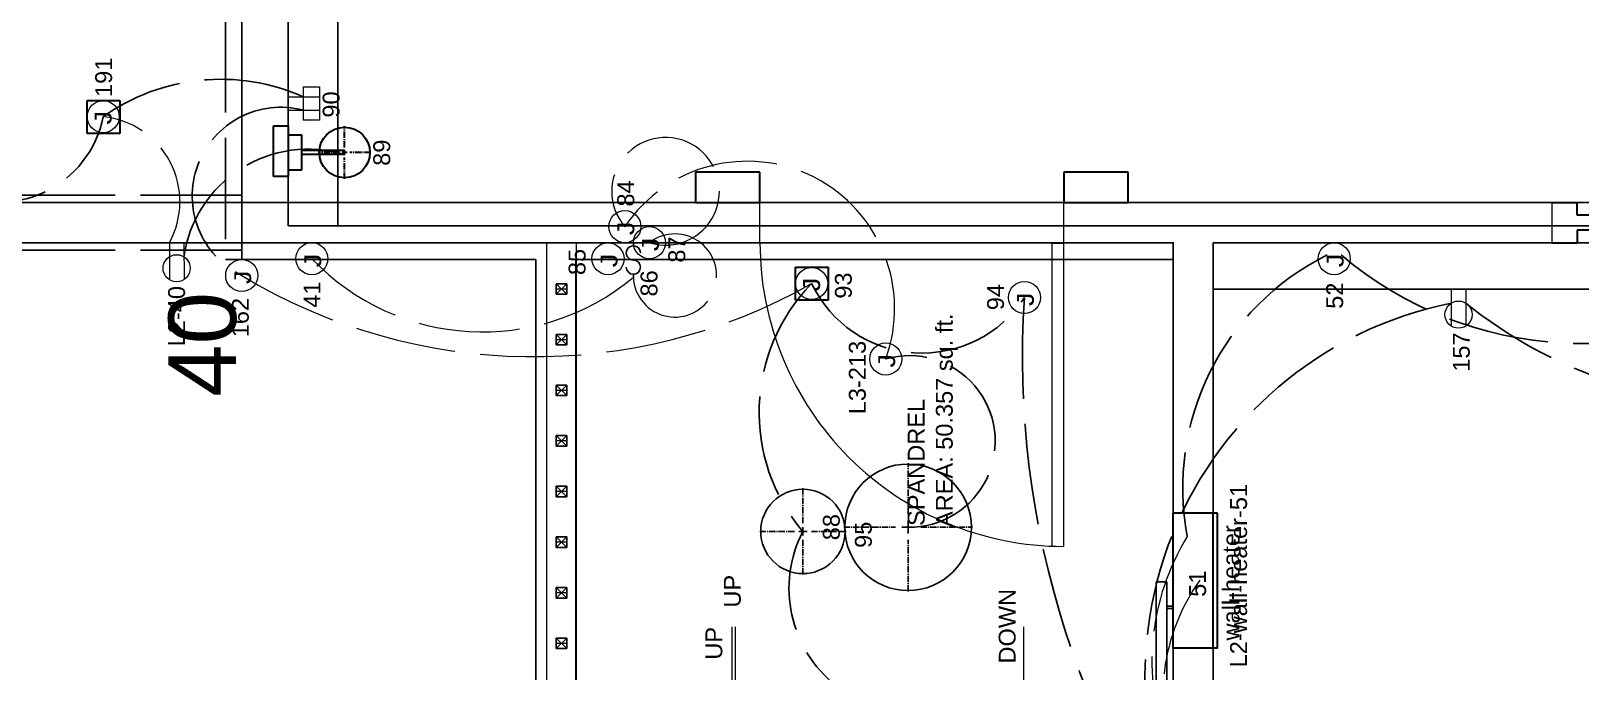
# Model space of a CAD drawing. Header units: inches. Extents: x -601 to 289, y 0 to 495.
# Drawn here: x -362.2 to -178.6, y 305.2 to 381.1 of the extents above; entities that cross this region are included whole.
import ezdxf

# ---------------------------------------------------------------- set-up
doc = ezdxf.new("R2010")
doc.units = ezdxf.units.IN
doc.header["$MEASUREMENT"] = 0
doc.header["$PDMODE"] = 35
doc.linetypes.add('ACAD_ISO02W100', pattern=[15, 12, -3])
doc.linetypes.add('CENTER2', pattern=[1.125, 0.75, -0.125, 0.125, -0.125])
doc.layers.get('0').update_dxf_attribs({"color": 1, "lineweight": 9})
doc.layers.get('Defpoints').update_dxf_attribs({"lineweight": 9})
for name, color, linetype, lineweight in [('A101-Floorplan-1st-floor', 7, 'Continuous', 9), ('A101-Text', 7, 'Continuous', 9), ('A201-Floorplan-2nd-floor', 7, 'Continuous', 9), ('E101-Electrical-1st-floor', 7, 'Continuous', 9), ('E201-Electrical-2nd-floor', 7, 'Continuous', 9)]:
    doc.layers.add(name, color=color, linetype=linetype, lineweight=lineweight)
doc.styles.add('Reg', font='Courier New.ttf', dxfattribs={"height": 1})
doc.styles.get("Standard").update_dxf_attribs({"font": 'Arial.ttf', "height": 2})
doc.dimstyles.get("Standard").update_dxf_attribs({"dimtxt": 0.18, "dimasz": 0.1175, "dimexe": 0.18, "dimexo": 0.0625, "dimgap": 0.09, "dimtad": 0, "dimtoh": 1, "dimdec": 3, "dimzin": 0, "dimdsep": 46, "dimlunit": 4, "dimtxsty": 'Standard', "dimblk": 'ARCHTICK', "dimblk1": 'ARCHTICK', "dimblk2": 'ARCHTICK', "dimcen": 0.09, "dimadec": 1, "dimazin": 0, "dimtfac": 1, "dimtdec": 3, "dimtofl": 0, "dimtmove": 0, "dimatfit": 3, "dimfxl": 1, "dimtolj": 1, "dimtzin": 0, "dimarcsym": 0})

# ---------------------------------------------------------------- blocks, each defined once
blk = doc.blocks.new('*U12')
at = {"layer": 'E101-Electrical-1st-floor', "color": 0, "linetype": 'CENTER2', "lineweight": 30, "transparency": 16777216}
for p, q in [((0, 0.6), (0, 3.12)), ((-3.12, 0), (-0.6, 0)), ((0.6, 0), (3.12, 0)), ((0, -3.12), (0, -0.6))]:
    blk.add_line(p, q, dxfattribs=at)
at = {"layer": 'E101-Electrical-1st-floor', "color": 0, "linetype": 'Continuous', "lineweight": 30, "transparency": 16777216}
for p, q in [((-0.3, 0), (0.3, 0)), ((0, -0.3), (0, 0.3))]:
    blk.add_line(p, q, dxfattribs=at)
blk = doc.blocks.new('porch-led')
at = {"layer": 'E101-Electrical-1st-floor', "lineweight": 30}
for p, q in [((-2.85, 0, -84.5), (-2.85, 1.75, -84.5)), ((-2.85, 1.75, -84.5), (3.15, 1.75, -84.5)), ((3.15, 0, -84.5), (-2.85, 0, -84.5)), ((-2.08, 0, -84.5), (-2.08, -1.62, -84.5)), ((2.04, 0, -84.5), (-2.08, 0, -84.5)), ((2.04, -1.62, -84.5), (2.04, 0, -84.5)), ((3.15, 1.75, -84.5), (3.15, 0, -84.5)), ((-2.08, -1.62, -84.5), (2.04, -1.62, -84.5)), ((-0.27, -6.7, -84.5), (-0.27, -1.62, -84.5)), ((0.23, -6.7, -84.5), (0.23, -1.62, -84.5))]:
    blk.add_line(p, q, dxfattribs=at)
blk.add_circle((-0.02, -6.7, -84.5), 3, dxfattribs=at)
at = {"layer": 'E101-Electrical-1st-floor', "linetype": 'CENTER2', "lineweight": 30}
blk.add_blockref('*U12', (-0.02, -6.7, -84.5), dxfattribs=at)
blk = doc.blocks.new('L2-SE-bedroom-window')
at = {"lineweight": 30}
blk.add_line((0, -33.125), (0, -36.125), dxfattribs=at)
at = {"layer": 'A201-Floorplan-2nd-floor'}
for p, q in [((4.75, 0), (0, 0)), ((0, -36.125), (4.75, -36.125))]:
    blk.add_line(p, q, dxfattribs=at)
at = {"layer": 'A201-Floorplan-2nd-floor', "lineweight": 30}
for p, q in [((0, 0), (0, -3)), ((4.75, 0), (4.75, -3)), ((1.5, -3), (0, -3)), ((1.5, -33.125), (1.5, -3)), ((3.25, -3), (4.75, -3)), ((3.25, -33.125), (3.25, -3)), ((1.5, -33.125), (0, -33.125)), ((4.75, -33.125), (3.25, -33.125)), ((4.75, -33.125), (4.75, -36.125))]:
    blk.add_line(p, q, dxfattribs=at)
blk = doc.blocks.new('L2-wall-heater-51')
at = {"layer": 'E201-Electrical-2nd-floor', "lineweight": 30}
for p, q in [((0, -0.5, -12.5), (0, 4.75, -12.5)), ((0, 4.75, -12.5), (16, 4.75, -12.5)), ((16, -0.5, -12.5), (16, 4.75, -12.5)), ((0, 0, -12.5), (16, 0, -12.5)), ((0, -0.5, -12.5), (16, -0.5, -12.5))]:
    blk.add_line(p, q, dxfattribs=at)
blk = doc.blocks.new('brick-facade-right-of-front-door')
at = {"lineweight": 30}
for p, q in [((3.625, 7.625), (0, 7.625)), ((0, 7.625), (0, 0)), ((3.625, 0), (3.625, 7.625)), ((0, 0), (3.625, 0))]:
    blk.add_line(p, q, dxfattribs=at)
blk = doc.blocks.new('brick-facade-left-of-front-door')
at = {"lineweight": 30}
for p, q in [((3.625, 0), (0, 0)), ((0, 0), (0, -7.625)), ((3.625, -7.625), (3.625, 0)), ((0, -7.625), (3.625, -7.625))]:
    blk.add_line(p, q, dxfattribs=at)
blk = doc.blocks.new('L2-duplex-40')
at = {"layer": 'E201-Electrical-2nd-floor'}
for p, q in [((0, 1.73, -15.88), (-4.39, 1.72, -15.88)), ((0, 0, -15.88), (-4.38, -0.01, -15.88))]:
    blk.add_line(p, q, dxfattribs=at)
blk.add_circle((-3.03, 0.87, -15.88), 1.61, dxfattribs=at)
blk = doc.blocks.new('L2-duplex-40-to-porch-led')
at = {"layer": 'E101-Electrical-1st-floor'}
for p, q in [((0, 0), (-4.39, -0.01)), ((0, -1.73), (-4.38, -1.74))]:
    blk.add_line(p, q, dxfattribs=at)
blk.add_circle((-3.03, -0.86), 1.61, dxfattribs=at)
blk = doc.blocks.new('L2-j-box')
at = {"layer": 'E201-Electrical-2nd-floor'}
blk.add_circle((0, 0), 1.9, dxfattribs=at)
at = {"layer": 'E201-Electrical-2nd-floor', "lineweight": 5, "style": 'Reg'}
blk.add_text('J', height=2, dxfattribs=at).set_placement((-1.25, -1.11))
blk = doc.blocks.new('L2-j-box-52')
at = {"layer": 'E201-Electrical-2nd-floor'}
blk.add_circle((-1.9, 0, -27), 1.9, dxfattribs=at)
at = {"layer": 'E201-Electrical-2nd-floor', "lineweight": 5, "style": 'Reg'}
blk.add_text('J', height=2, dxfattribs=at).set_placement((-3.15, -1.11, -27))
blk = doc.blocks.new('L2-j-box-84')
at = {"layer": 'E201-Electrical-2nd-floor'}
blk.add_circle((1.9, 0, -147), 1.9, dxfattribs=at)
at = {"layer": 'E201-Electrical-2nd-floor', "lineweight": 5, "style": 'Reg'}
blk.add_text('J', height=2, dxfattribs=at).set_placement((0.65, -1.11, -147))
blk = doc.blocks.new('L2-j-box-85')
at = {"layer": 'E201-Electrical-2nd-floor'}
blk.add_circle((-1.9, 0, -70.12), 1.9, dxfattribs=at)
at = {"layer": 'E201-Electrical-2nd-floor', "lineweight": 5, "style": 'Reg'}
blk.add_text('J', height=2, dxfattribs=at).set_placement((-3.15, -1.11, -70.12))
blk = doc.blocks.new('L2-motion-switch-86')
at = {"layer": 'E201-Electrical-2nd-floor', "lineweight": -3}
for p, q in [((-3.74, 0, -64.62), (-4.11, 0, -64.62)), ((-0.37, 0, -64.62), (0, 0, -64.62))]:
    blk.add_line(p, q, dxfattribs=at)
for centre, start, end in [((-2.9, 0, -64.62), 90, 360), ((-1.22, 0, -64.62), 90, 180), ((-1.21, 0, -64.62), 270, 90)]:
    blk.add_arc(centre, 0.84, start, end, dxfattribs=at)
blk = doc.blocks.new('L2-j-box-87')
at = {"layer": 'E201-Electrical-2nd-floor'}
blk.add_circle((0, -1.9, -70.25), 1.9, dxfattribs=at)
at = {"layer": 'E201-Electrical-2nd-floor', "lineweight": 5, "style": 'Reg'}
blk.add_text('J', height=2, dxfattribs=at).set_placement((-1.25, -3.01, -70.25))
blk = doc.blocks.new('L2-front-door')
at = {"layer": 'A201-Floorplan-2nd-floor'}
for p, q in [((-36, 0), (0, 0)), ((-35.97, 1.38), (0, 1.38))]:
    blk.add_line(p, q, dxfattribs=at)
at = {"layer": 'A201-Floorplan-2nd-floor', "lineweight": 30}
blk.add_line((0, 1.38), (0, 0), dxfattribs=at)
at = {"layer": 'A201-Floorplan-2nd-floor'}
blk.add_arc((0, 0), 36, 90, 180, dxfattribs=at)
blk = doc.blocks.new('L2-banister-rail')
at = {"layer": 'A201-Floorplan-2nd-floor', "lineweight": -3}
for p, q in [((292.34, -354.55), (291.09, -355.8)), ((292.34, -355.8), (291.09, -354.55)), ((291.09, -354.55), (291.09, -355.8)), ((291.09, -354.55), (292.34, -354.55)), ((291.09, -355.8), (292.34, -355.8)), ((292.34, -354.55), (292.34, -355.8))]:
    blk.add_line(p, q, dxfattribs=at)
at = {"layer": 'A201-Floorplan-2nd-floor', "lineweight": 5}
blk.add_line((291.71, -355.8), (291.71, -354.55), dxfattribs=at)
blk = doc.blocks.new('L2-south-stairway-handrail-to-L1')
at = {"layer": 'A201-Floorplan-2nd-floor', "lineweight": -3}
for p, q in [((-44.12, 1.25), (11.23, 1.25)), ((11.23, 0), (-44.12, 0)), ((-28.71, -0.75), (-28.71, 0)), ((-28.46, -0.75), (-28.46, 0)), ((8.09, 0), (8.09, -0.75)), ((8.34, 0), (8.34, -0.75)), ((11.23, 1.25), (11.23, 0))]:
    blk.add_line(p, q, dxfattribs=at)
blk = doc.blocks.new('L1-south-stairway-handrail')
at = {"layer": 'A101-Floorplan-1st-floor', "lineweight": -3}
for p, q in [((-57.8, 1.25), (11.23, 1.25)), ((11.23, 0), (-57.8, 0)), ((-28.71, -0.75), (-28.71, 0)), ((-28.46, -0.75), (-28.46, 0)), ((8.09, 0), (8.09, -0.75)), ((8.34, 0), (8.34, -0.75)), ((11.23, 1.25), (11.23, 0))]:
    blk.add_line(p, q, dxfattribs=at)
at = {"layer": 'A101-Floorplan-1st-floor', "lineweight": 5}
blk.add_line((-57.8, 1.25), (-57.8, 0), dxfattribs=at)
blk = doc.blocks.new('L1-arrow')
at = {"lineweight": 5}
for p, q in [((188.32, -365.98), (182.32, -359.98)), ((182.32, -365.98), (164.32, -365.98)), ((182.32, -365.98), (188.32, -365.98)), ((188.32, -365.98), (182.32, -371.98))]:
    blk.add_line(p, q, dxfattribs=at)
blk = doc.blocks.new('L1-gfci-protected-duplex-157')
at = {"layer": 'E101-Electrical-1st-floor'}
for p, q in [((0, 1.73, -18), (-4.39, 1.73, -18)), ((0, 0, -18), (-4.38, 0, -18))]:
    blk.add_line(p, q, dxfattribs=at)
blk.add_circle((-3.03, 0.87, -18), 1.61, dxfattribs=at)
blk = doc.blocks.new('L1-j-box-94')
at = {"layer": 'E101-Electrical-1st-floor'}
blk.add_circle((-1.9, 0, -24.5), 1.9, dxfattribs=at)
at = {"layer": 'E101-Electrical-1st-floor', "lineweight": 5, "style": 'Reg'}
blk.add_text('J', height=2, dxfattribs=at).set_placement((-3.15, -1.11, -24.5))
blk = doc.blocks.new('L1-gfci-protected-j-box-162')
at = {"layer": 'E101-Electrical-1st-floor'}
blk.add_circle((0, 0, -48.75), 1.9, dxfattribs=at)
at = {"layer": 'E101-Electrical-1st-floor', "lineweight": 5, "style": 'Reg'}
blk.add_text('J', height=2, dxfattribs=at).set_placement((-1.25, -1.11, -48.75))
blk = doc.blocks.new('L1-ceiling-j-box-191')
at = {"layer": 'E101-Electrical-1st-floor', "lineweight": 30}
for p, q in [((-1.98, -1.95, -84.5), (-1.98, 1.9, -84.5)), ((-1.98, 1.9, -84.5), (0, 1.9, -84.5)), ((0, 1.9, -84.5), (1.93, 1.9, -84.5)), ((1.93, 1.9, -84.5), (1.93, -1.95, -84.5)), ((1.93, -1.95, -84.5), (-1.98, -1.95, -84.5))]:
    blk.add_line(p, q, dxfattribs=at)
at = {"layer": 'E101-Electrical-1st-floor'}
blk.add_circle((0, 0, -84.5), 1.9, dxfattribs=at)
at = {"layer": 'E101-Electrical-1st-floor', "lineweight": 5, "style": 'Reg'}
blk.add_text('J', height=2, dxfattribs=at).set_placement((-1.16, -0.99, -84.5))
blk = doc.blocks.new('L1-front-porch-gfci-duplex-90')
at = {"layer": 'E101-Electrical-1st-floor'}
for p, q in [((0, 0, -25.5), (0, -3.72, -25.5)), ((1.57, 0, -25.5), (1.57, -3.72, -25.5)), ((-1.18, -3.72, -25.5), (-1.18, -1.79, -25.5)), ((2.75, -1.79, -25.5), (-1.18, -1.79, -25.5)), ((2.75, -1.79, -25.5), (2.75, -3.72, -25.5)), ((2.75, -3.72, -25.5), (-1.18, -3.72, -25.5))]:
    blk.add_line(p, q, dxfattribs=at)
blk = doc.blocks.new('L1-spandrel-ceiling-j-box-93')
at = {"layer": 'E101-Electrical-1st-floor', "lineweight": 30}
for p, q in [((-1.98, -1.95, -39.88), (-1.98, 1.9, -39.88)), ((-1.98, 1.9, -39.88), (0, 1.9, -39.88)), ((0, 1.9, -39.88), (1.93, 1.9, -39.88)), ((1.93, 1.9, -39.88), (1.93, -1.95, -39.88)), ((1.93, -1.95, -39.88), (-1.98, -1.95, -39.88))]:
    blk.add_line(p, q, dxfattribs=at)
at = {"layer": 'E101-Electrical-1st-floor'}
blk.add_circle((0, 0, -39.88), 1.9, dxfattribs=at)
at = {"layer": 'E101-Electrical-1st-floor', "lineweight": 5, "style": 'Reg'}
blk.add_text('J', height=2, dxfattribs=at).set_placement((-1.16, -0.99, -39.88))
blk = doc.blocks.new('*U319')
at = {"layer": 'E101-Electrical-1st-floor', "color": 0, "linetype": 'CENTER2', "lineweight": -3, "transparency": 16777216}
for p, q in [((0, 1), (0, 5.12)), ((-5.12, 0), (-1, 0)), ((1, 0), (5.12, 0)), ((0, -5.12), (0, -1))]:
    blk.add_line(p, q, dxfattribs=at)
at = {"layer": 'E101-Electrical-1st-floor', "color": 0, "linetype": 'Continuous', "lineweight": -3, "transparency": 16777216}
for p, q in [((-0.5, 0), (0.5, 0)), ((0, -0.5), (0, 0.5))]:
    blk.add_line(p, q, dxfattribs=at)
blk = doc.blocks.new('L1-spandrel-ceiling-led-95')
at = {"layer": 'E101-Electrical-1st-floor', "lineweight": -3}
blk.add_circle((0, 0, -39.38), 5, dxfattribs=at)
at = {"layer": 'E101-Electrical-1st-floor', "linetype": 'CENTER2', "lineweight": -3}
blk.add_blockref('*U319', (0, 0, -39.38), dxfattribs=at)
blk = doc.blocks.new('L2-51')
at = {"layer": 'E101-Electrical-1st-floor', "lineweight": 30}
for p, q in [((0, 0), (0, 5.25)), ((0, 5.25), (16, 5.25)), ((16, 0), (16, 5.25)), ((0, 0.5), (16, 0.5)), ((0, 0), (16, 0))]:
    blk.add_line(p, q, dxfattribs=at)
blk = doc.blocks.new('*U401')
at = {"layer": 'E201-Electrical-2nd-floor', "color": 0, "linetype": 'CENTER2', "lineweight": -3, "transparency": 16777216}
for p, q in [((0, 1.5), (0, 7.62)), ((-7.62, 0), (-1.5, 0)), ((1.5, 0), (7.62, 0)), ((0, -7.62), (0, -1.5))]:
    blk.add_line(p, q, dxfattribs=at)
at = {"layer": 'E201-Electrical-2nd-floor', "color": 0, "linetype": 'Continuous', "lineweight": -3, "transparency": 16777216}
for p, q in [((-0.75, 0), (0.75, 0)), ((0, -0.75), (0, 0.75))]:
    blk.add_line(p, q, dxfattribs=at)
blk = doc.blocks.new('L2-pendant-light-88')
at = {"layer": 'E201-Electrical-2nd-floor', "lineweight": -3}
blk.add_circle((0, 0, -85.88), 7.5, dxfattribs=at)
at = {"layer": 'E201-Electrical-2nd-floor', "linetype": 'CENTER2', "lineweight": -3, "rotation": 270}
blk.add_blockref('*U401', (0, 0, -85.88), dxfattribs=at)
blk = doc.blocks.new('L3-212')
at = {"layer": 'E201-Electrical-2nd-floor'}
blk.add_circle((0, 0), 1.9, dxfattribs=at)
at = {"layer": 'E201-Electrical-2nd-floor', "lineweight": 5, "style": 'Reg'}
blk.add_text('J', height=2, dxfattribs=at).set_placement((-1.25, -1.11))
blk = doc.blocks.new('_ArchTick')
at = {"color": 0, "linetype": 'ByBlock', "lineweight": 30, "const_width": 0.15}
blk.add_lwpolyline([(-0.5, -0.5), (0.5, 0.5)], dxfattribs=at)
blk = doc.blocks.new('*D456')
at = {"layer": 'A101-Text', "color": 0, "lineweight": -2, "transparency": 16777216}
for p, q in [((-331.71, 463.94), (-325.72, 463.94)), ((-325.9, 463.94), (-325.9, 414.45)), ((-325.9, 358.01), (-325.9, 407.5)), ((-331.71, 358.01), (-325.72, 358.01))]:
    blk.add_line(p, q, dxfattribs=at)
at = {"layer": 'Defpoints', "color": 0, "lineweight": 5, "transparency": 16777216}
for p in [(-331.78, 463.94), (-331.78, 358.01), (-325.9, 358.01)]:
    blk.add_point(p, dxfattribs=at)
at = {"layer": 'A101-Text', "color": 0, "lineweight": -2, "transparency": 16777216, "xscale": 0.1175, "yscale": 0.1175, "zscale": 0.1175}
for p, rotation in [((-325.9, 463.94), 90), ((-325.9, 358.01), 270)]:
    blk.add_blockref('_ArchTick', p, dxfattribs=dict(at, rotation=rotation))
at = {"layer": 'A101-Text', "color": 0, "lineweight": 5, "transparency": 16777216, "insert": (-325.9, 410.97), "char_height": 2, "attachment_point": 5, "rotation": 90}
blk.add_mtext('\\A1;8\'-9{\\H1x;\\S7/8;}"', dxfattribs=at)

msp = doc.modelspace()

# ---------------------------------------------------------------- linework, layer by layer
at = {"layer": 'A101-Floorplan-1st-floor', "lineweight": -3}
for p, q in [((-331.7766, 463.9401), (-331.7766, 358.0066)), ((-331.7766, 358.0066), (-84.9969, 358.0066)), ((-297.6759, 210.508), (-297.6759, 354.008)), ((-297.6759, 354.008), (-226.8947, 354.008)), ((-226.8947, 354.008), (-226.8947, 210.508)), ((-222.1447, 217.008), (-222.1447, 350.508)), ((-222.1447, 350.508), (-89.7469, 350.508))]:
    msp.add_line(p, q, dxfattribs=at)
at = {"layer": 'A101-Floorplan-1st-floor', "linetype": 'ACAD_ISO02W100', "lineweight": -3}
for p, q in [((-339.1828, 458.4401), (-339.1828, 354.008)), ((-337.2766, 361.633), (-559.4328, 361.633)), ((-337.2766, 355.133), (-559.4328, 355.133))]:
    msp.add_line(p, q, dxfattribs=at)
at = {"layer": 'A101-Floorplan-1st-floor', "lineweight": -3}
msp.add_lwpolyline([(-339.1828, 354.008), (-302.4259, 354.008), (-302.4259, 215.258), (-559.4328, 215.258), (-559.4328, 458.4401), (-337.2766, 458.4401), (-337.2766, 354.008)], dxfattribs=at)
at = {"layer": 'A201-Floorplan-2nd-floor', "lineweight": -3}
msp.add_line((-526.8078, 360.7566), (-84.9969, 360.7566), dxfattribs=at)
at = {"layer": 'A201-Floorplan-2nd-floor', "lineweight": 5}
for p, q in [((-275.8593, 356.0066), (-275.8593, 360.7566)), ((-239.8593, 356.0066), (-239.8593, 360.7566)), ((-301.1447, 356.0066), (-301.1447, 233.065)), ((-297.6447, 356.0066), (-297.6447, 233.065))]:
    msp.add_line(p, q, dxfattribs=at)
at = {"layer": 'A201-Floorplan-2nd-floor', "lineweight": -3}
msp.add_lwpolyline([(-395.7109, 178.1275), (-395.7109, 44.2152), (-522.0859, 44.1316), (-522.0859, 356.0066), (-226.8947, 356.0066), (-226.8947, 246.9441), (-164.0471, 246.9441), (-164.0471, 222.4441), (-177.6012, 222.4441), (-177.6012, 156.6941), (-212.9344, 156.6941), (-212.9344, 178.1275), (-395.7162, 178.1275)], dxfattribs=at)
msp.add_lwpolyline([(-160.1721, 251.6941), (-160.1721, 222.4441), (-89.7469, 222.4441), (-89.7469, 356.0066), (-222.1447, 356.0066), (-222.1447, 251.6941)], close=True, dxfattribs=at)
at = {"layer": 'E101-Electrical-1st-floor', "linetype": 'ACAD_ISO02W100', "lineweight": -3}
for centre, radius, start, end in [((-339.7759, 351.3375), 24.0391, 65.976439, 125.346049), ((-332.6229, 361.5427), 10.5178, 75.49911, 243.739066), ((-366.0149, 373.3682), 12.5678, 240.935353, 348.885597), ((-329.4237, 352.2554), 14.8386, 72.964763, 171.979659), ((-254.1551, 335.898), 21.8073, 135.609549, 220.351827), ((-256.6664, 357.4113), 14.4928, 205.582397, 326.941857), ((-138.4667, 342.4397), 106.2881, 176.188203, 219.508098), ((-185.1229, 304.5919), 45.1126, 101.267748, 218.43126), ((-157.6194, 391.9879), 55.311, 231.293397, 308.722416), ((-257.7487, 315.017), 14.6757, 152.567175, 231.915958)]:
    msp.add_arc(centre, radius, start, end, dxfattribs=at)
at = {"layer": 'E101-Electrical-1st-floor', "linetype": 'ACAD_ISO02W100', "lineweight": 5}
for centre, radius, start, end in [((-354.7265, 360.8731), 10.1264, 331.259964, 84.084357), ((-302.6875, 409.4845), 66.9939, 238.915499, 299.460418), ((-204.4249, 302.2585), 23.7089, 144.606232, 256.272932)]:
    msp.add_arc(centre, radius, start, end, dxfattribs=at)
at = {"layer": 'E201-Electrical-2nd-floor', "linetype": 'ACAD_ISO02W100', "lineweight": 5}
for centre, radius, start, end in [((-287.0538, 362.093), 6.3808, 252.528111, 221.031714), ((-277.3575, 348.2011), 17.455, 339.944412, 146.228111), ((-285.9428, 352.1159), 4.9294, 182.600049, 127.880838), ((-308.7294, 373.3562), 27.9242, 223.571777, 309.767382), ((-200.8515, 306.277), 28.5718, 148.539244, 251.21758)]:
    msp.add_arc(centre, radius, start, end, dxfattribs=at)
at = {"layer": 'E201-Electrical-2nd-floor', "linetype": 'ACAD_ISO02W100', "lineweight": -3}
for centre, radius, start, end in [((-194.9555, 326.9465), 30.8103, 116.376848, 190.769908), ((-178.3071, 388.4287), 44.3917, 229.746703, 303.974275), ((-258.1582, 332.4472), 10.1713, 269.123232, 105.994452), ((-393.8698, 243.8002), 63.5548, 41.758866, 134.537194)]:
    msp.add_arc(centre, radius, start, end, dxfattribs=at)

# ---------------------------------------------------------------- block references
at = {"lineweight": 5, "rotation": 89.99999999999999}
for name, p in [('L2-front-door', (-239.8593, 356.0066)), ('L2-south-stairway-handrail-to-L1', (-227.6447, 304.5691)), ('L1-south-stairway-handrail', (-227.6447, 304.5691))]:
    msp.add_blockref(name, p, dxfattribs=at)
at = {"color": 1, "lineweight": 5, "rotation": 89.99999999999999}
for p in [(-654.5666, 58.7939), (-654.5666, 52.7939), (-654.5666, 46.7939), (-654.5666, 40.7939), (-654.5666, 34.7939), (-654.5666, 28.7939), (-654.5666, 22.7939), (-654.5666, 16.7939)]:
    msp.add_blockref('L2-banister-rail', p, dxfattribs=at)
at = {"layer": 'A101-Floorplan-1st-floor', "lineweight": 5, "rotation": 270}
msp.add_blockref('L1-arrow', (86.836, 474.7827), dxfattribs=at)
at = {"layer": 'A201-Floorplan-2nd-floor', "lineweight": -3, "rotation": 89.99999999999999}
for name, p in [('brick-facade-right-of-front-door', (-275.8593, 360.7566)), ('brick-facade-left-of-front-door', (-239.8593, 360.7566)), ('L2-SE-bedroom-window', (-182.0391, 356.0066))]:
    msp.add_blockref(name, p, dxfattribs=at)
at = {"layer": 'A201-Floorplan-2nd-floor', "lineweight": 5}
for name, p, rotation in [('L2-j-box', (-328.9609, 354.109), 89.99999999999999), ('L1-arrow', (87.2195, 474.7827), 270), ('L1-arrow', (121.3701, 474.7827), 270)]:
    msp.add_blockref(name, p, dxfattribs=dict(at, rotation=rotation))
at = {"layer": 'E101-Electrical-1st-floor', "lineweight": 5, "rotation": 89.99999999999999}
for name, p in [('L1-ceiling-j-box-191', (-353.6828, 370.9455, 84.5)), ('L1-front-porch-gfci-duplex-90', (-331.7766, 371.7254, 25.5)), ('L1-gfci-protected-j-box-162', (-337.2766, 352.1105, 48.75)), ('L1-spandrel-ceiling-j-box-93', (-269.7384, 351.1762, 39.875)), ('L1-j-box-94', (-244.5197, 351.4032, 24.5)), ('L1-gfci-protected-duplex-157', (-192.2072, 350.508, 18)), ('L1-spandrel-ceiling-led-95', (-270.7741, 321.7782, 39.375)), ('L2-51', (-221.6447, 307.9441))]:
    msp.add_blockref(name, p, dxfattribs=at)
at = {"layer": 'E101-Electrical-1st-floor', "lineweight": -3, "rotation": 89.99999999999999}
for name, p in [('porch-led', (-331.7766, 366.7152, 84.5)), ('L2-duplex-40-to-porch-led', (-345.8476, 356.0039))]:
    msp.add_blockref(name, p, dxfattribs=at)
at = {"layer": 'E201-Electrical-2nd-floor', "lineweight": 5, "rotation": 89.99999999999999}
for name, p in [('L2-j-box-84', (-291.8671, 356.0066, 147)), ('L2-j-box-87', (-290.8671, 356.0066, 70.25)), ('L2-j-box-85', (-293.8671, 356.0066, 70.125)), ('L2-motion-switch-86', (-290.8671, 356.0066, 64.625)), ('L2-j-box-52', (-207.8117, 356.0066, 27)), ('L3-212', (-260.9609, 342.2152)), ('L2-pendant-light-88', (-258.3139, 322.2675, 85.875))]:
    msp.add_blockref(name, p, dxfattribs=at)
at = {"layer": 'E201-Electrical-2nd-floor', "lineweight": -3, "rotation": 89.99999999999999}
for name, p in [('L2-duplex-40', (-344.1171, 356.0066, 15.875)), ('L2-wall-heater-51', (-222.1447, 307.9441, 12.5))]:
    msp.add_blockref(name, p, dxfattribs=at)

# ---------------------------------------------------------------- texts
at = {"layer": 'A101-Floorplan-1st-floor', "lineweight": 5}
msp.add_text('UP', height=2, rotation=90, dxfattribs=at).set_placement((-278.137, 312.7538))
at = {"layer": 'A101-Text', "lineweight": 5}
for s, p in [('AREA: 50.357 sq. ft.', (-253.0195, 322.2959)), ('SPANDREL', (-256.351, 322.431))]:
    msp.add_text(s, height=2, rotation=90, dxfattribs=at).set_placement(p)
at = {"layer": 'A201-Floorplan-2nd-floor', "lineweight": 5}
for s, p in [('DOWN', (-245.5706, 306.1208)), ('UP', (-280.3265, 306.58))]:
    msp.add_text(s, height=2, rotation=90, dxfattribs=at).set_placement(p)
at = {"layer": 'E101-Electrical-1st-floor', "lineweight": 5}
for s, p in [('191', (-352.6398, 373.278)), ('90', (-325.6828, 370.8303)), ('89', (-319.682, 365.1146)), ('93', (-264.982, 349.3671)), ('94', (-246.9494, 348.0034)), ('L2-40', (-343.9932, 343.7238)), ('162', (-336.4358, 344.7941)), ('157', (-191.7525, 340.7102)), ('L2-wall-heater-51', (-218.1482, 305.67)), ('95', (-262.6136, 319.8288))]:
    msp.add_text(s, height=2, rotation=90, dxfattribs=at).set_placement(p)
at = {"layer": 'E201-Electrical-2nd-floor', "lineweight": 5}
for s, p in [('84', (-290.7708, 360.2867)), ('87', (-284.7202, 353.6382)), ('85', (-296.5368, 352.1638)), ('41', (-327.9456, 348.2991)), ('86', (-288.0119, 349.6287)), ('52', (-206.7599, 348.167)), ('L3-213', (-263.3278, 335.6718)), ('88', (-266.4085, 320.7331)), ('wall-heater', (-219.0396, 308.8515)), ('51', (-223.0086, 314.0239))]:
    msp.add_text(s, height=2, rotation=90, dxfattribs=at).set_placement(p)
at = {"layer": 'E201-Electrical-2nd-floor', "lineweight": -3, "insert": (-345.9547, 350.1626), "char_height": 8, "attachment_point": 3, "rotation": 90}
msp.add_mtext('40', dxfattribs=at)

# ---------------------------------------------------------------- dimensions: what is measured, and where the dimension line sits
at = {"layer": 'A101-Text', "lineweight": 5}
dim = msp.add_linear_dim(base=(-325.89527, 358.00661), p1=(-331.77659, 463.94012), p2=(-331.77659, 358.00661), angle=90, dimstyle='Standard', dxfattribs=at)
dim.commit()
dim.dimension.update_dxf_attribs({"geometry": '*D456', "text_midpoint": (-325.89527, 410.97337)})

doc.saveas('drawing.dxf')
